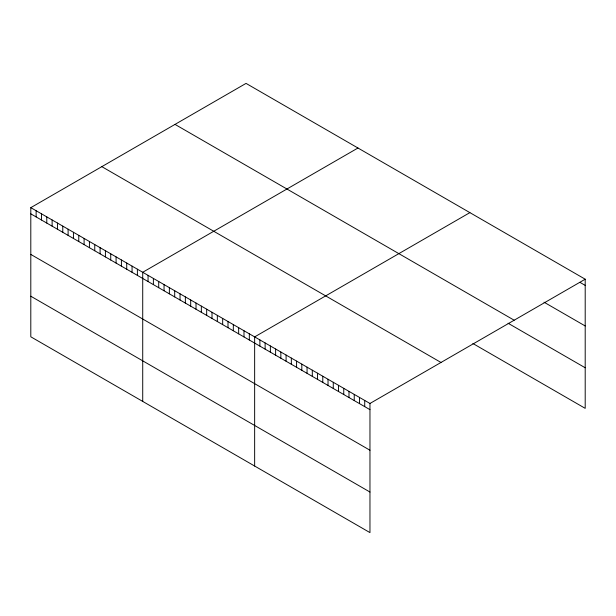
<?xml version="1.0" encoding="UTF-8"?>
<svg xmlns="http://www.w3.org/2000/svg" width="616" height="616" viewBox="0 0 616 616"><rect width="100%" height="100%" fill="white"/><g stroke="black" fill="none" stroke-linecap="round" stroke-linejoin="round"><path stroke-width="0.92" d="M30.8 207.654L369.962 403.472L369.962 532.609L30.8 336.798L30.8 207.654L246.038 83.391L585.2 279.202L585.2 408.346L472.88 343.497M357.965 148.009L142.72 272.272L142.72 401.416M469.885 212.628L254.647 336.89L254.647 466.035M369.962 403.472L585.2 279.202M579.956 282.359L585.2 285.385M544.013 302.187L585.2 325.964M175.013 124.394L514.168 320.212M508.077 323.238L585.2 367.767M101.832 166.651L440.987 362.462M30.8 213.844L369.962 409.655M30.8 254.416L369.962 450.227M30.8 296.219L369.962 492.038M364.718 400.446L364.718 406.629M359.475 397.412L359.475 403.603M354.239 394.386L354.239 400.577M348.995 391.36L348.995 397.551M343.751 388.334L343.751 394.525M338.515 385.308L338.515 391.499M333.271 382.282L333.271 388.473M328.028 379.256L328.028 385.447M322.784 376.23L322.784 382.421M317.548 373.204L317.548 379.394M312.304 370.178L312.304 376.368M307.061 367.151L307.061 373.342M301.817 364.125L301.817 370.316M296.581 361.099L296.581 367.29M291.337 358.073L291.337 364.264M286.094 355.047L286.094 361.238M280.858 352.021L280.858 358.212M275.614 348.995L275.614 355.186M270.37 345.969L270.37 352.16M265.126 342.943L265.126 349.133M259.89 339.916L259.89 346.107M249.318 333.818L249.318 340.001M243.99 330.738L243.99 336.921M238.654 327.658L238.654 333.849M233.325 324.586L233.325 330.769M227.997 321.506L227.997 327.689M222.669 318.434L222.669 324.617M217.34 315.353L217.34 321.537M212.012 312.274L212.012 318.464M206.676 309.201L206.676 315.384M201.347 306.121L201.347 312.304M196.019 303.041L196.019 309.232M190.691 299.969L190.691 306.152M185.362 296.889L185.362 303.08M180.034 293.817L180.034 300M174.698 290.737L174.698 296.92M169.369 287.657L169.369 293.847M164.041 284.584L164.041 290.767M158.712 281.504L158.712 287.687M153.384 278.424L153.384 284.615M148.056 275.352L148.056 281.535M137.391 269.2L137.391 275.383M132.063 266.12L132.063 272.303M126.734 263.04L126.734 269.231M121.406 259.967L121.406 266.15M116.078 256.887L116.078 263.07M110.741 253.815L110.741 259.998M105.413 250.735L105.413 256.918M100.085 247.655L100.085 253.846M94.756 244.583L94.756 250.766M89.428 241.503L89.428 247.686M84.099 238.423L84.099 244.614M78.763 235.35L78.763 241.534M73.435 232.27L73.435 238.461M68.106 229.198L68.106 235.381M62.778 226.118L62.778 232.301M57.45 223.038L57.45 229.229M52.121 219.966L52.121 226.149M46.785 216.886L46.785 223.069M41.457 213.814L41.457 219.997M36.128 210.734L36.128 216.917"/></g></svg>
